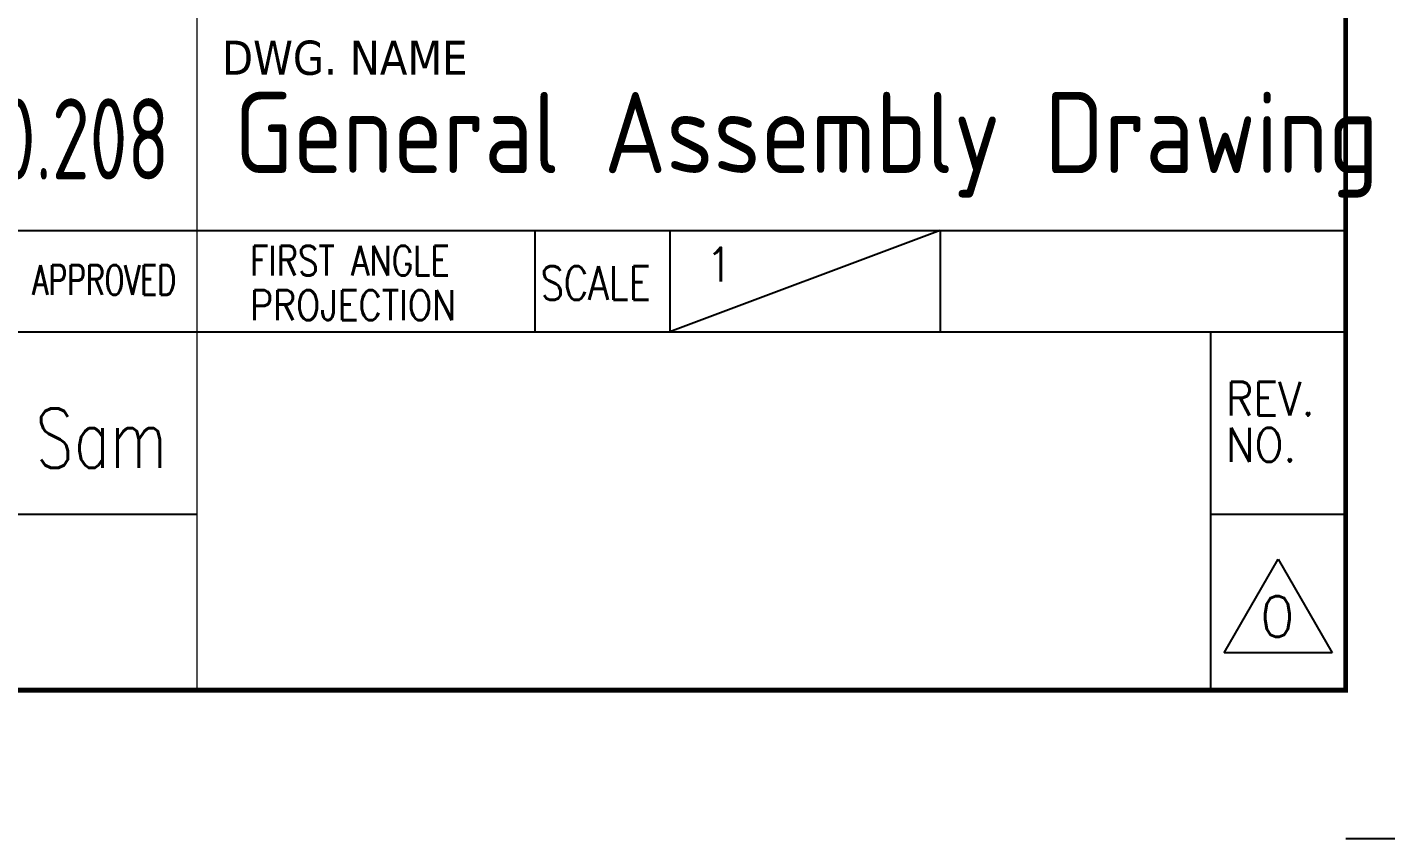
# Model space of a CAD drawing. Header units: millimetres. Extents: x 128333 to 138423, y -158939 to -152492.
# Drawn here: x 135115 to 137297, y -158939 to -157635 of the extents above; entities that cross this region are included whole.
import ezdxf

# ---------------------------------------------------------------- set-up
doc = ezdxf.new("R2010")
doc.units = ezdxf.units.MM
doc.header["$LTSCALE"] = 13
doc.layers.add('1', color=4, linetype='Continuous')
doc.layers.add('2', color=3, linetype='Continuous')
doc.layers.add('paper', color=254, linetype='Continuous', plot=False)
doc.layers.add('铁心', color=3, linetype='Continuous', lineweight=0)
doc.styles.add('ROMANS', font='romans.shx', dxfattribs={"bigfont": 'whgtxt.shx'})
doc.styles.get("Standard").update_dxf_attribs({"font": 'gbenor.shx', "bigfont": 'gbcbig.shx'})
doc.styles.add('Tahoma_txtstyle_30.40_0_0', font='tahoma.ttf')

msp = doc.modelspace()

# ---------------------------------------------------------------- linework, layer by layer
at = {"layer": '1', "const_width": 7.598}
msp.add_lwpolyline([(128897.251, -158700.229), (137232.893, -158700.229), (137232.893, -152708.987), (128897.251, -152708.987), (128897.251, -158700.229)], dxfattribs=at)
at = {"layer": '2'}
for p, q in [((133976.783, -157962.178), (137232.893, -157962.178)), ((135930.449, -157962.178), (135930.449, -158124.983)), ((136581.671, -157962.178), (136147.523, -158124.983)), ((136147.523, -157962.178), (136147.523, -158124.983)), ((136581.671, -157962.178), (136581.671, -158124.983)), ((133976.783, -158124.983), (135387.764, -158124.983)), ((135387.764, -158124.983), (137232.893, -158124.983)), ((137015.819, -158124.983), (137015.819, -158700.229)), ((133976.783, -158417.332), (135387.764, -158417.332)), ((137015.819, -158417.332), (137232.893, -158417.332)), ((137037.526, -158640.506), (137124.356, -158490.113)), ((137124.356, -158490.113), (137211.185, -158640.506)), ((137211.185, -158640.506), (137037.526, -158640.506))]:
    msp.add_line(p, q, dxfattribs=at)
at = {"layer": 'paper'}
msp.add_line((137449.967, -158939.011), (137232.893, -158939.011), dxfattribs=at)
at = {"layer": '铁心'}
msp.add_line((135387.764, -157614.859), (135387.764, -158700.229), dxfattribs=at)
msp.add_lwpolyline([(137232.893, -157716.12), (137232.893, -155988.799)], dxfattribs=at)

# ---------------------------------------------------------------- texts
at = {"layer": '1', "color": 4}
msp.add_text('General Assembly Drawing', height=130.2444, dxfattribs=at).set_placement((135447.88, -157869.848))
at = {"layer": '1', "color": 4, "width": 0.8}
msp.add_text('ZGSL-H-500/24.94/0.208', height=130.2444, dxfattribs=at).set_placement((133991.185, -157880.106))
at = {"layer": '2', "style": 'ROMANS'}
for s, height, width, p in [('FIRST ANGLE', 47.75628, 0.8, (135473.443, -158034.226)), ('APPROVED', 47.7563, 0.7, (135123.893, -158065.324)), ('SCALE', 54.2685, 0.8, (135940.043, -158073.577)), ('PROJECTION', 47.7563, 0.86, (135473.443, -158105.798)), ('REV.', 54.2685, 0.9, (137040.5, -158259.301)), ('Sam', 95.5126, 0.75, (135128.736, -158343.295)), ('NO.', 54.2685, 0.9, (137040.5, -158333.308))]:
    msp.add_text(s, height=height, dxfattribs=dict(at, width=width)).set_placement(p)
msp.add_text('1', height=54.269, dxfattribs=at).set_placement((136203.915, -158043.847))
at = {"layer": '2', "color": 4, "style": 'ROMANS'}
msp.add_text('0', height=65.122, dxfattribs=at).set_placement((137095.197, -158614.455))
at = {"layer": '铁心', "style": 'Tahoma_txtstyle_30.40_0_0'}
msp.add_text('DWG. NAME', height=54.83, dxfattribs=at).set_placement((135428.39, -157711.912))

doc.saveas('drawing.dxf')
